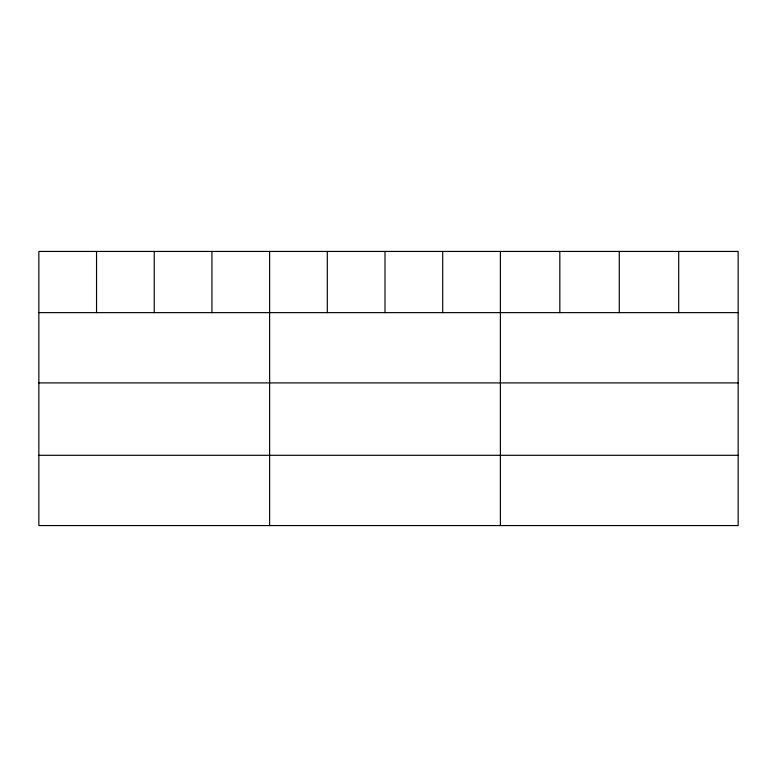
<?xml version="1.0" encoding="UTF-8"?>
<svg xmlns="http://www.w3.org/2000/svg" width="777" height="777" viewBox="0 0 777 777"><rect width="100%" height="100%" fill="white"/><g stroke="black" fill="none" stroke-linecap="round" stroke-linejoin="round"><path stroke-width="1.17" d="M738.15 312.636L738.15 525.563L38.85 525.563L38.85 251.437L738.15 251.437L738.15 312.636L38.85 312.636M38.85 382.906L738.15 382.906M38.85 455.293L738.15 455.293M678.709 251.437L678.709 312.636M619.269 251.437L619.269 312.636M559.828 251.437L559.828 312.636M500.388 251.437L500.388 525.563M442.696 251.437L442.696 312.636M385.003 251.437L385.003 312.636M327.311 251.437L327.311 312.636M269.619 251.437L269.619 525.563M211.927 251.437L211.927 312.636M154.234 251.437L154.234 312.636M96.542 251.437L96.542 312.636"/></g></svg>
